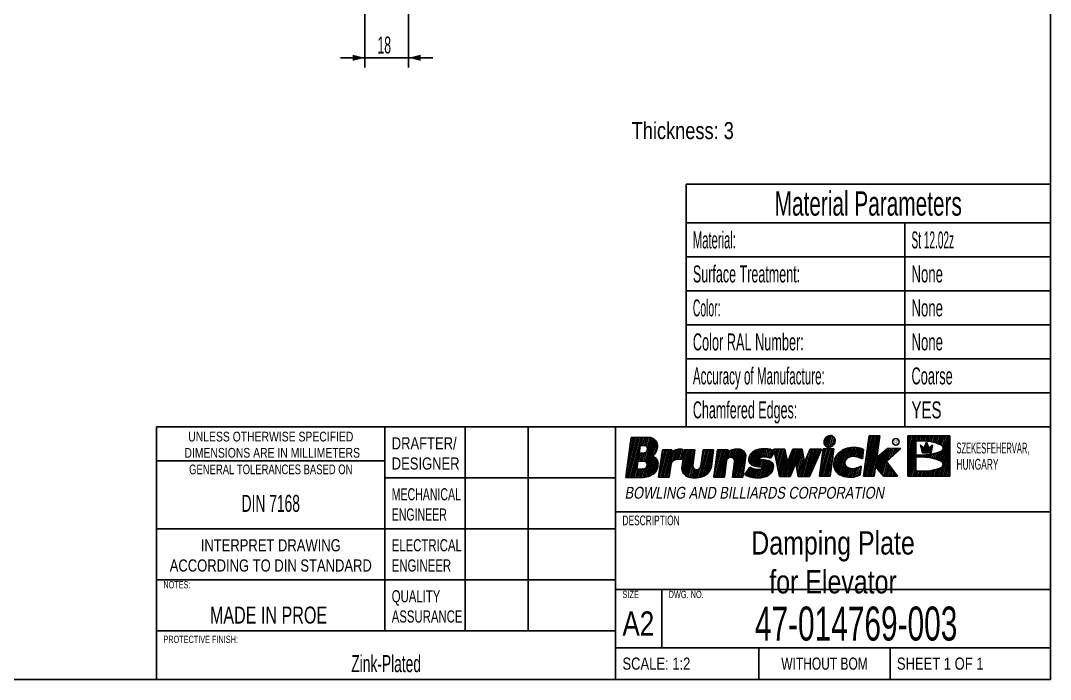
# Model space of a CAD drawing. Header units: millimetres. Extents: x 10 to 584, y 10 to 410.
# Drawn here: x 372 to 584, y 10 to 145.7 of the extents above; entities that cross this region are included whole.
import ezdxf
from ezdxf.enums import TextEntityAlignment as Align

# ---------------------------------------------------------------- set-up
doc = ezdxf.new("R2010")
doc.units = ezdxf.units.MM
doc.header["$LTSCALE"] = 32.67
doc.layers.get('0').update_dxf_attribs({"linetype": 'CONTINUOUS'})
doc.layers.add('DIMENSION', color=7, linetype='CONTINUOUS')
doc.styles.get("Standard").update_dxf_attribs({"font": 'txt', "width": 0.8})
doc.styles.add('TEXTSTYLE_1', font='txt', dxfattribs={"width": 0.931034})
doc.styles.add('TEXTSTYLE_2', font='txt', dxfattribs={"width": 0.9})
doc.styles.add('TEXTSTYLE_3', font='txt', dxfattribs={"width": 0.6})
doc.styles.add('TEXTSTYLE_4', font='txt', dxfattribs={"width": 0.8})
doc.styles.add('TEXTSTYLE_5', font='txt', dxfattribs={"width": 0.7})
doc.styles.add('TEXTSTYLE_6', font='txt', dxfattribs={"width": 0.65})
doc.dimstyles.new('DIMSTYLE_2', dxfattribs={"dimtxt": 3.5, "dimasz": 2.5, "dimexe": 0.18, "dimexo": 0.0625, "dimgap": 0.09, "dimtad": 1, "dimlfac": 2, "dimdsep": 46, "dimtxsty": 'STANDARD', "dimblk": '_FILLED', "dimblk1": '_FILLED', "dimblk2": '_FILLED', "dimcen": 0.09, "dimclrt": 5, "dimadec": 0, "dimazin": 0, "dimtp": 0.2, "dimtm": 0.2, "dimtfac": 1, "dimtofl": 0, "dimtmove": 0, "dimatfit": 3, "dimldrblk": '_FILLED', "dimfxl": 1, "dimtolj": 1, "dimarcsym": 0})

# ---------------------------------------------------------------- blocks, each defined once
blk = doc.blocks.new('BRUNSWICK_LOGO_BL0', base_point=(539.23, 53.72))
at = {"color": 2, "linetype": 'CONTINUOUS'}
for p, q in [((497.7, 59.81), (496.57, 51.59)), ((496.74, 52.81), (498.62, 59.82)), ((496.79, 51.59), (498.99, 59.82)), ((497.13, 55.66), (498.25, 59.82)), ((497.16, 51.59), (499.36, 59.83)), ((497.52, 58.5), (497.87, 59.81)), ((497.53, 51.59), (499.74, 59.83)), ((497.7, 59.81), (501.4, 59.84)), ((499.67, 58.19), (500.11, 59.83)), ((500.04, 58.2), (500.48, 59.84)), ((500.42, 58.2), (500.85, 59.84)), ((500.63, 54.84), (501.94, 59.74)), ((500.76, 58.1), (501.23, 59.84)), ((500.92, 54.52), (502.27, 59.58)), ((501.03, 57.71), (501.6, 59.83)), ((537.4, 58.79), (537.61, 59.56)), ((537.61, 58.2), (538.11, 60.05)), ((537.92, 57.94), (538.52, 60.2)), ((538.26, 57.84), (538.9, 60.2)), ((538.64, 57.87), (539.23, 60.07)), ((539.07, 58.06), (539.53, 59.78)), ((545.55, 51.85), (546.69, 60.17)), ((545.59, 51.85), (547.82, 60.17)), ((545.9, 54.42), (547.44, 60.17)), ((545.96, 51.85), (548.19, 60.17)), ((546.3, 57.28), (547.07, 60.17)), ((546.33, 51.85), (548.56, 60.17)), ((548.87, 60.17), (546.69, 60.17)), ((546.7, 51.85), (548.81, 59.73)), ((548.26, 55.69), (548.87, 60.17)), ((554.64, 60.15), (563.3, 60.15)), ((554.64, 60.15), (554.64, 51.83)), ((554.64, 58.89), (554.97, 60.15)), ((554.64, 57.5), (555.35, 60.15)), ((554.64, 56.11), (555.72, 60.15)), ((554.64, 54.72), (556.09, 60.15)), ((554.64, 53.33), (556.3, 59.53)), ((556.3, 59.53), (556.46, 60.15)), ((556.57, 59.15), (556.83, 60.15)), ((556.94, 59.15), (557.21, 60.15)), ((557.31, 59.15), (557.58, 60.15)), ((557.68, 59.15), (557.95, 60.15)), ((558.05, 59.15), (558.32, 60.15)), ((558.42, 59.12), (558.69, 60.15)), ((558.78, 59.09), (559.07, 60.15)), ((559.14, 59.04), (559.44, 60.15)), ((559.49, 58.97), (559.81, 60.15)), ((559.84, 58.89), (560.18, 60.15)), ((560.19, 58.8), (560.55, 60.15)), ((560.53, 58.69), (560.93, 60.15)), ((560.87, 58.57), (561.3, 60.15)), ((561.21, 58.43), (561.67, 60.15)), ((561.41, 55), (562.79, 60.15)), ((561.54, 58.28), (562.04, 60.15)), ((561.72, 54.78), (563.16, 60.15)), ((561.83, 57.96), (562.41, 60.15)), ((563.3, 51.83), (563.3, 60.15)), ((497.9, 51.59), (499.43, 57.28)), ((499.55, 58.19), (499.33, 56.59)), ((500.37, 58.2), (499.55, 58.19)), ((500.52, 51.64), (502.58, 59.34)), ((500.91, 51.72), (502.86, 58.99)), ((502.54, 56.42), (503.08, 58.43)), ((504.12, 57.24), (503.34, 51.62)), ((503.49, 51.62), (505, 57.26)), ((503.58, 53.36), (504.63, 57.26)), ((503.86, 51.62), (505.37, 57.26)), ((503.97, 56.21), (504.25, 57.26)), ((504.12, 57.26), (506.1, 57.26)), ((504.23, 51.62), (505.74, 57.26)), ((506.1, 57.26), (506.04, 56.85)), ((506.7, 55.27), (507.26, 57.37)), ((507.09, 55.35), (507.65, 57.42)), ((507.46, 55.33), (508.02, 57.42)), ((508.32, 57.38), (508.03, 55.26)), ((508.7, 57.3), (508.16, 53.41)), ((508.26, 52.78), (509.47, 57.3)), ((508.27, 54.2), (509.1, 57.3)), ((508.51, 52.32), (509.85, 57.3)), ((508.66, 57.05), (508.73, 57.3)), ((508.7, 57.3), (510.82, 57.3)), ((508.8, 52.02), (510.22, 57.3)), ((509.12, 51.82), (510.59, 57.3)), ((510.82, 57.3), (510.39, 54.14)), ((511.67, 51.6), (513.19, 57.3)), ((512.5, 57.3), (512.04, 53.91)), ((512.06, 51.69), (513.57, 57.3)), ((512.17, 54.85), (512.82, 57.3)), ((512.47, 51.81), (513.94, 57.3)), ((512.5, 57.3), (514.68, 57.3)), ((512.89, 51.99), (514.31, 57.3)), ((513.35, 52.33), (514.68, 57.3)), ((514.68, 57.3), (514.22, 53.9)), ((514.7, 51.65), (515.47, 57.3)), ((514.74, 51.95), (516.17, 57.3)), ((515.03, 51.65), (516.54, 57.3)), ((515.13, 54.8), (515.8, 57.3)), ((515.4, 51.65), (516.91, 57.3)), ((515.47, 57.3), (517.65, 57.3)), ((515.77, 51.65), (517.29, 57.3)), ((516.15, 51.65), (517.64, 57.25)), ((517.58, 56.81), (517.65, 57.3)), ((517.99, 55.74), (518.39, 57.25)), ((518.36, 55.74), (518.79, 57.37)), ((518.69, 55.58), (519.18, 57.43)), ((518.75, 53.03), (519.92, 57.42)), ((518.75, 51.65), (520.28, 57.35)), ((518.96, 55.2), (519.56, 57.45)), ((522.74, 54.06), (523.61, 57.28)), ((523.08, 53.95), (524, 57.38)), ((523.43, 53.86), (524.39, 57.45)), ((524.31, 55.75), (524.78, 57.49)), ((524.71, 55.83), (525.15, 57.5)), ((525.08, 55.86), (525.52, 57.49)), ((525.45, 55.83), (525.88, 57.45)), ((525.8, 55.76), (526.24, 57.4)), ((526.15, 55.66), (526.59, 57.32)), ((527.04, 57.45), (529.35, 57.45)), ((527.04, 57.45), (527.1, 57.16)), ((527.19, 56.76), (527.37, 57.45)), ((527.35, 55.98), (527.74, 57.45)), ((527.51, 55.21), (528.11, 57.45)), ((527.68, 54.44), (528.49, 57.45)), ((527.84, 53.66), (528.86, 57.45)), ((528.01, 52.89), (529.23, 57.45)), ((529.85, 54.74), (529.35, 57.45)), ((529.57, 51.77), (531.09, 57.45)), ((530.95, 57.45), (529.85, 54.74)), ((529.94, 51.77), (531.46, 57.45)), ((530.31, 51.77), (531.84, 57.45)), ((530.95, 57.45), (532.9, 57.45)), ((531.15, 53.51), (532.21, 57.45)), ((531.68, 54.08), (532.58, 57.45)), ((531.83, 53.26), (532.92, 57.34)), ((533.41, 54.67), (532.9, 57.45)), ((533.29, 51.77), (534.81, 57.45)), ((534.55, 57.45), (533.41, 54.67)), ((533.66, 51.77), (535.18, 57.45)), ((534.03, 51.77), (535.56, 57.45)), ((536.86, 57.45), (534.39, 51.77)), ((534.43, 51.87), (535.93, 57.45)), ((534.55, 57.45), (536.86, 57.45)), ((535.4, 54.09), (536.3, 57.45)), ((536.36, 56.31), (536.67, 57.45)), ((536.47, 51.85), (537.24, 57.47)), ((536.66, 53.25), (537.79, 57.47)), ((536.66, 51.85), (538.17, 57.47)), ((537, 55.62), (537.42, 57.47)), ((537.03, 51.85), (538.54, 57.47)), ((539.42, 57.47), (537.24, 57.47)), ((537.4, 51.85), (538.91, 57.47)), ((537.77, 51.85), (539.28, 57.47)), ((538.65, 51.85), (539.42, 57.47)), ((540.18, 52.49), (541.48, 57.35)), ((540.48, 52.24), (541.9, 57.53)), ((540.81, 52.06), (542.31, 57.65)), ((542.09, 55.47), (542.7, 57.73)), ((542.55, 55.78), (543.08, 57.77)), ((542.95, 55.91), (543.46, 57.78)), ((543.34, 55.95), (543.83, 57.77)), ((543.7, 55.93), (544.19, 57.74)), ((544.06, 55.87), (544.54, 57.68)), ((544.41, 55.78), (544.89, 57.59)), ((544.75, 55.67), (545.24, 57.48)), ((545.29, 55.42), (545.56, 57.36)), ((548.26, 55.69), (550.5, 57.58)), ((549.11, 52.52), (550.46, 57.55)), ((549.39, 52.18), (550.84, 57.58)), ((553.22, 57.58), (550.23, 54.86)), ((550.5, 57.58), (553.22, 57.58)), ((550.57, 55.17), (551.21, 57.58)), ((551.06, 55.61), (551.59, 57.58)), ((551.55, 56.06), (551.96, 57.58)), ((552.04, 56.51), (552.33, 57.58)), ((552.54, 56.96), (552.7, 57.58)), ((553.03, 57.41), (553.07, 57.58)), ((554.64, 51.95), (556.3, 58.14)), ((556.3, 59.15), (557.72, 59.15)), ((556.3, 59.15), (556.3, 56.2)), ((558.02, 57.61), (557.26, 58.32)), ((557.26, 58.32), (557.64, 56.68)), ((557.35, 57.92), (557.42, 58.17)), ((557.44, 57.55), (557.57, 58.03)), ((557.53, 57.18), (557.72, 57.89)), ((557.6, 56.86), (557.84, 57.77)), ((557.76, 56.68), (558.01, 57.61)), ((557.92, 56.68), (558.47, 58.71)), ((558.52, 58.83), (558.02, 57.61)), ((558.14, 56.68), (558.64, 58.54)), ((558.3, 56.68), (558.73, 58.3)), ((558.51, 56.68), (558.86, 57.99)), ((559.01, 57.6), (558.52, 58.83)), ((558.67, 56.68), (558.95, 57.75)), ((558.88, 56.68), (559.17, 57.75)), ((559.76, 58.3), (559.01, 57.6)), ((559.04, 56.68), (559.38, 57.95)), ((559.25, 56.68), (559.66, 58.22)), ((559.43, 56.68), (559.76, 58.3)), ((561.3, 51.83), (563.3, 59.27)), ((561.67, 51.83), (563.3, 57.88)), ((499.16, 54.91), (499.61, 56.59)), ((500.1, 56.59), (499.33, 56.59)), ((499.53, 54.91), (499.98, 56.59)), ((499.91, 54.91), (500.37, 56.63)), ((500.28, 54.92), (500.8, 56.87)), ((501.32, 51.84), (502.38, 55.81)), ((501.74, 52.02), (502.69, 55.6)), ((502.17, 52.27), (502.98, 55.28)), ((504.6, 51.62), (506.08, 57.14)), ((504.98, 51.62), (506.42, 57.01)), ((506.25, 54.98), (506.85, 57.24)), ((508.03, 55.26), (507.27, 55.35)), ((507.82, 55.29), (508.25, 56.89)), ((509.46, 51.7), (510.67, 56.22)), ((517.54, 55.48), (517.97, 57.06)), ((519.12, 51.65), (520.61, 57.21)), ((519.49, 51.65), (520.91, 56.96)), ((519.87, 51.65), (521.18, 56.55)), ((520.68, 51.65), (521.29, 56.08)), ((521.92, 55.15), (522.21, 56.25)), ((522.12, 54.53), (522.75, 56.87)), ((522.42, 54.23), (523.2, 57.14)), ((523.79, 53.8), (524.2, 55.35)), ((524.15, 53.77), (524.55, 55.24)), ((524.3, 51.53), (525.27, 55.18)), ((524.52, 53.74), (524.91, 55.21)), ((527.18, 56.78), (526.36, 55.57)), ((526.58, 55.9), (526.94, 57.21)), ((527.18, 56.78), (528.25, 51.77)), ((528.17, 52.12), (529.45, 56.89)), ((528.45, 51.77), (529.6, 56.06)), ((528.83, 51.77), (529.75, 55.24)), ((529.2, 51.77), (530.28, 55.8)), ((531.98, 52.44), (533.07, 56.52)), ((532.17, 51.77), (533.22, 55.69)), ((532.92, 51.77), (534.22, 56.65)), ((538.15, 51.85), (539.18, 55.7)), ((539.44, 53.92), (540.04, 56.15)), ((539.64, 53.25), (540.57, 56.73)), ((539.89, 52.81), (541.04, 57.1)), ((545.08, 55.53), (545.53, 57.21)), ((547.07, 51.85), (548.42, 56.88)), ((547.45, 51.85), (548.54, 55.93)), ((548.28, 53.55), (549.02, 56.33)), ((548.55, 53.21), (549.5, 56.74)), ((548.83, 52.87), (549.98, 57.15)), ((554.98, 51.83), (556.3, 56.76)), ((555.35, 51.83), (556.3, 55.37)), ((556.3, 56.2), (557.81, 56.2)), ((556.3, 55.81), (557.72, 55.81)), ((556.3, 55.81), (556.3, 52.86)), ((556.42, 55.81), (556.52, 56.2)), ((556.79, 55.81), (556.89, 56.2)), ((557.16, 55.81), (557.26, 56.2)), ((557.53, 55.81), (557.64, 56.2)), ((557.64, 56.68), (559.43, 56.68)), ((557.9, 55.81), (558.01, 56.21)), ((558.27, 55.79), (558.39, 56.23)), ((558.63, 55.76), (558.77, 56.27)), ((558.99, 55.71), (559.16, 56.32)), ((559.35, 55.65), (559.55, 56.39)), ((559.41, 56.68), (559.49, 56.95)), ((559.7, 55.58), (559.94, 56.47)), ((560.05, 55.49), (560.34, 56.57)), ((560.39, 55.39), (560.74, 56.68)), ((560.74, 55.27), (561.15, 56.81)), ((561.07, 55.14), (561.57, 56.99)), ((562.04, 51.83), (563.3, 56.5)), ((498.27, 51.59), (499.03, 54.43)), ((498.64, 51.59), (499.11, 53.31)), ((499.1, 54.91), (498.88, 53.31)), ((500.02, 53.31), (498.88, 53.31)), ((499.02, 51.59), (499.48, 53.31)), ((500.29, 54.92), (499.1, 54.91)), ((499.39, 51.59), (499.85, 53.31)), ((499.76, 51.59), (500.23, 53.33)), ((500.14, 51.6), (500.65, 53.52)), ((502.66, 52.68), (503.21, 54.74)), ((505.35, 51.62), (505.76, 53.14)), ((505.94, 54.5), (505.55, 51.62)), ((509.81, 51.62), (510.4, 53.82)), ((510.17, 51.56), (510.66, 53.4)), ((510.53, 51.53), (510.99, 53.22)), ((510.9, 51.53), (511.35, 53.2)), ((511.28, 51.55), (511.78, 53.41)), ((513.92, 53.05), (514.29, 54.45)), ((516.52, 51.65), (517.25, 54.4)), ((516.88, 51.65), (517.34, 55.05)), ((518.56, 51.65), (518.99, 54.82)), ((520.24, 51.65), (521.15, 55.05)), ((522.13, 53.72), (521.08, 52.18)), ((521.45, 52), (521.76, 53.19)), ((521.78, 51.86), (522.26, 53.64)), ((522.12, 51.74), (522.59, 53.49)), ((522.47, 51.65), (522.93, 53.37)), ((522.82, 51.58), (523.28, 53.29)), ((523.18, 51.53), (523.64, 53.25)), ((523.55, 51.51), (524.01, 53.24)), ((523.92, 51.51), (524.39, 53.27)), ((524.68, 51.59), (525.63, 55.12)), ((525.08, 51.67), (525.98, 55.02)), ((525.48, 51.79), (526.32, 54.9)), ((525.91, 51.98), (526.64, 54.71)), ((526.38, 52.36), (526.91, 54.35)), ((531.59, 54.57), (530.44, 51.77)), ((531.59, 54.58), (532.11, 51.78)), ((532.55, 51.77), (533.38, 54.87)), ((541.14, 51.93), (541.75, 54.17)), ((541.49, 51.82), (542.02, 53.81)), ((541.84, 51.73), (542.34, 53.61)), ((542.19, 51.68), (542.67, 53.47)), ((542.56, 51.65), (543.02, 53.39)), ((542.93, 51.64), (543.39, 53.38)), ((543.31, 51.67), (543.78, 53.43)), ((543.69, 51.73), (544.18, 53.55)), ((544.09, 51.82), (544.59, 53.7)), ((544.5, 51.96), (545.02, 53.89)), ((544.83, 52.1), (545.08, 53.92)), ((547.73, 51.85), (548.01, 53.88)), ((548.01, 53.88), (549.66, 51.85)), ((549.68, 51.85), (550.42, 54.62)), ((550.05, 51.85), (550.7, 54.26)), ((550.23, 54.86), (552.54, 51.85)), ((550.42, 51.85), (550.97, 53.9)), ((550.79, 51.85), (551.25, 53.54)), ((551.17, 51.85), (551.52, 53.18)), ((555.72, 51.83), (556.3, 53.98)), ((559.07, 51.83), (559.39, 53.01)), ((559.44, 51.83), (559.78, 53.09)), ((559.81, 51.83), (560.17, 53.18)), ((560.18, 51.83), (560.58, 53.29)), ((560.56, 51.83), (560.98, 53.41)), ((560.93, 51.83), (561.39, 53.55)), ((562.42, 51.83), (563.3, 55.11)), ((562.79, 51.83), (563.3, 53.72)), ((496.57, 51.59), (499.87, 51.59)), ((503.34, 51.62), (505.53, 51.62)), ((516.88, 51.65), (514.7, 51.65)), ((520.68, 51.65), (518.56, 51.65)), ((520.61, 51.65), (520.76, 52.2)), ((521.12, 52.16), (521.15, 52.29)), ((530.44, 51.77), (528.25, 51.77)), ((534.39, 51.77), (532.1, 51.77)), ((538.65, 51.85), (536.47, 51.85)), ((538.52, 51.85), (538.79, 52.85)), ((547.73, 51.85), (545.55, 51.85)), ((552.54, 51.85), (549.66, 51.85)), ((551.54, 51.85), (551.8, 52.82)), ((551.91, 51.85), (552.07, 52.46)), ((552.28, 51.85), (552.35, 52.1)), ((554.64, 51.83), (563.3, 51.83)), ((556.09, 51.83), (556.3, 52.59)), ((556.3, 52.86), (557.81, 52.86)), ((556.3, 52.59), (556.37, 52.86)), ((556.46, 51.83), (556.74, 52.86)), ((556.84, 51.83), (557.11, 52.86)), ((557.21, 51.83), (557.48, 52.86)), ((557.58, 51.83), (557.86, 52.86)), ((557.95, 51.83), (558.23, 52.88)), ((558.32, 51.83), (558.61, 52.91)), ((558.7, 51.83), (559, 52.95)), ((563.16, 51.83), (563.3, 52.33))]:
    blk.add_line(p, q, dxfattribs=at)
blk.add_circle((552.17, 58.91), 0.682, dxfattribs=at)
for centre, radius, start, end in [((501.35, 58.08), 1.77, 351.2055, 92.587), ((538.85, 58.79), 1.46, 142.8884, 162.3973), ((538.85, 58.79), 1.46, 123.3821, 142.8911), ((538.74, 58.96), 1.26, 102.3457, 123.3784), ((538.71, 59.12), 1.1, 78.7271, 102.3459), ((538.74, 59.29), 0.922, 52.8909, 78.7303), ((538.74, 59.29), 0.922, 27.0481, 52.8876), ((538.58, 59.21), 1.1, 3.431, 27.0498), ((500.41, 57.57), 0.637, 0.0706, 93.0819), ((500.19, 57.47), 0.859, 313.1222, 6.3203), ((500.04, 58.22), 3.08, 311.6401, 352.3571), ((507.81, 54.93), 2.5, 78.2894, 131.8), ((519.51, 54.22), 3.23, 79.5908, 126.5857), ((519.87, 55.99), 1.42, 3.653, 80.9978), ((524.12, 55.14), 2.21, 102.9324, 173.412), ((525.16, 51.86), 5.64, 69.8707, 105.7477), ((538.66, 58.85), 1.26, 162.3963, 183.429), ((538.5, 58.84), 1.1, 183.4301, 207.0489), ((538.34, 58.76), 0.922, 207.0504, 258.7271), ((538.38, 58.94), 1.1, 258.7303, 282.3492), ((538.34, 59.09), 1.26, 282.3457, 303.3784), ((538.23, 59.26), 1.46, 303.38, 322.8889), ((538.23, 59.26), 1.46, 322.8884, 342.3973), ((538.42, 59.2), 1.26, 342.3967, 3.4294), ((543.25, 53.77), 4, 99.0205, 146.2391), ((543.47, 52.42), 5.37, 67.1107, 99.0205), ((557.68, 50.18), 8.97, 65.7983, 89.7249), ((561.13, 57.63), 0.775, 285.6598, 72.4582), ((500.1, 57.63), 1.04, 270, 311.0157), ((501.7, 54.42), 1.54, 11.3748, 75.5486), ((507.15, 54.07), 1.28, 82.8062, 160.2658), ((506.1, 56.84), 0.059, 172.1729, 311.8), ((518.17, 54.93), 0.833, 351.9946, 172.0143), ((523.13, 55.22), 1.21, 172.081, 201.5609), ((524.4, 55.51), 0.253, 112.9581, 260.1401), ((525.06, 53.28), 2.58, 89.2331, 107.0652), ((564.16, 529.8), 476.21, 265.2054, 265.2909), ((524.72, 50.99), 4.23, 68.1388, 85.2909), ((525.05, 52.73), 3.12, 65.1963, 89.2331), ((542.24, 54.36), 2.83, 144.7129, 204.6938), ((542.7, 54.6), 1.04, 142.4703, 225.486), ((543.32, 54.12), 1.83, 89.7866, 142.4703), ((543.35, 52.68), 3.27, 74.5324, 90.3678), ((543.39, 52.13), 3.79, 60.0186, 77.3483), ((557.68, 46.84), 8.97, 65.7983, 89.7249), ((557.52, 67.24), 11.04, 271.5045, 290.2224), ((500.02, 54.34), 1.04, 270, 311.0157), ((500.33, 54.28), 0.637, 0.0706, 93.0819), ((500.11, 54.19), 0.859, 313.1222, 6.3203), ((500.48, 54.37), 2.75, 317.0367, 7.4299), ((509.88, 53.36), 1.72, 178.5521, 255.7604), ((511.21, 54.02), 0.833, 171.9946, 352.0143), ((511.48, 54.39), 2.78, 298.1553, 349.9771), ((523.1, 55.18), 1.17, 200.0491, 257.2289), ((523.91, 56.79), 3.55, 239.8097, 277.8056), ((524.29, 57.93), 4.17, 249.4988, 271.4942), ((524.4, 53.52), 0.251, 267.9625, 91.7854), ((524.8, 53.86), 2.18, 288.6053, 350.9248), ((525.93, 53.88), 1.09, 340.4637, 70.4608), ((541.84, 54.25), 2.42, 206.3692, 250.5569), ((543.3, 55.46), 2.08, 230.1941, 285.3046), ((542.09, 59.86), 6.65, 285.3046, 296.7056), ((557.52, 63.89), 11.04, 271.5045, 290.2224), ((561.13, 54.28), 0.775, 285.6598, 72.4582), ((499.87, 55.87), 4.28, 270.0001, 307.8743), ((510.77, 56.71), 5.19, 255.3231, 292.8945), ((523.73, 57.05), 5.54, 241.4399, 288.6053), ((542.78, 56.43), 4.79, 248.6782, 295.4347)]:
    blk.add_arc(centre, radius, start, end, dxfattribs=at)
at = {"color": 2, "linetype": 'CONTINUOUS', "style": 'TEXTSTYLE_1', "width": 0.866825}
blk.add_text('R', height=0.741, dxfattribs=at).set_placement((551.83, 58.52))
at = {"color": 5, "linetype": 'CONTINUOUS', "style": 'TEXTSTYLE_3'}
for s, height, width, p in [('SZEKESFEHERVAR,', 2.2242, 0.522759, (564.66, 56.54)), ('HUNGARY', 2.224, 0.582266, (564.66, 53.2))]:
    blk.add_text(s, height=height, dxfattribs=dict(at, width=width)).set_placement(p)
at = {"color": 5, "linetype": 'CONTINUOUS', "style": 'TEXTSTYLE_2', "oblique": 10, "width": 0.811364}
blk.add_text('BOWLING AND BILLIARDS CORPORATION', height=2.4325, dxfattribs=at).set_placement((496.35, 47.22))
blk = doc.blocks.new('_FILLED')
at = {"color": 0, "linetype": 'BYBLOCK'}
blk.add_solid([(0, 0), (-1, 0.25), (-1, -0.25)], dxfattribs=at)
blk = doc.blocks.new('*D4')
at = {"layer": 'DIMENSION', "color": 2, "linetype": 'CONTINUOUS'}
for p, q in [((442.85, 151.26), (442.85, 136.01)), ((451.85, 151.26), (451.85, 136.01)), ((442.85, 138.01), (437.85, 138.01)), ((437.85, 138.01), (447.35, 138.01)), ((456.85, 138.01), (447.35, 138.01)), ((451.85, 138.01), (456.85, 138.01))]:
    blk.add_line(p, q, dxfattribs=at)
at = {"layer": 'DIMENSION', "color": 2, "linetype": 'CONTINUOUS', "xscale": 2.5, "yscale": 2.5, "zscale": 2.5}
blk.add_blockref('_FILLED', (442.85, 138.01), dxfattribs=at)
at = {"layer": 'DIMENSION', "color": 2, "linetype": 'CONTINUOUS', "xscale": 2.5, "yscale": 2.5, "zscale": 2.5, "rotation": 180}
blk.add_blockref('_FILLED', (451.85, 138.01), dxfattribs=at)
at = {"layer": 'DIMENSION', "color": 5, "linetype": 'CONTINUOUS', "width": 0.537931}
blk.add_text('18', height=3.5, dxfattribs=at).set_placement((445.46, 138.89))

msp = doc.modelspace()

# ---------------------------------------------------------------- linework, layer by layer
at = {"color": 7, "linetype": 'CONTINUOUS'}
for p, q in [((584, 10), (584, 410)), ((584, 112), (509, 112)), ((509, 62), (509, 112)), ((584, 62), (584, 112)), ((584, 104), (509, 104)), ((554, 62), (554, 104)), ((584, 97), (509, 97)), ((584, 90), (509, 90)), ((584, 83), (509, 83)), ((584, 76), (509, 76)), ((584, 69), (509, 69)), ((584, 62), (400, 62)), ((400, 10), (400, 62)), ((447, 20), (447, 62)), ((463.5, 20), (463.5, 62)), ((476.5, 20), (476.5, 62)), ((494.5, 10), (494.5, 62)), ((584, 62), (509, 62)), ((584, 10), (584, 62)), ((447, 55), (400, 55)), ((494.5, 51.5), (447, 51.5)), ((584, 44.5), (494.5, 44.5)), ((494.5, 41), (400, 41)), ((494.5, 30.5), (400, 30.5)), ((584, 28.5), (494.5, 28.5)), ((504, 16.5), (504, 28.5)), ((494.5, 20), (400, 20)), ((584, 16.5), (494.5, 16.5)), ((524, 10), (524, 16.5)), ((551, 10), (551, 16.5)), ((10, 10), (584, 10)), ((584, 10), (400, 10))]:
    msp.add_line(p, q, dxfattribs=at)

# ---------------------------------------------------------------- block references
at = {"color": 2, "linetype": 'CONTINUOUS'}
msp.add_blockref('BRUNSWICK_LOGO_BL0', (539.2251, 53.7153), dxfattribs=at)

# ---------------------------------------------------------------- texts
at = {"color": 7, "linetype": 'CONTINUOUS'}
for s, height, width, p in [('Material Parameters', 5, 0.64029, (546.5, 105.5)), ('DIN 7168', 3.5, 0.606897, (423.5, 44.5)), ('MADE IN PROE ', 3.5, 0.708753, (423.5, 21.5)), ('Zink-Plated', 3.5, 0.606897, (447.25, 11.5))]:
    msp.add_text(s, height=height, dxfattribs=dict(at, width=width)).set_placement(p, align=Align.CENTER)
at = {"color": 5, "linetype": 'CONTINUOUS'}
for s, style, width, p in [('Material:', 'TEXTSTYLE_5', 0.493487, (510.4, 98.75)), ('Surface Treatment:', 'TEXTSTYLE_5', 0.551149, (510.4, 91.75)), ('Color:', 'TEXTSTYLE_5', 0.454598, (510.4, 84.75)), ('Color RAL Number:', 'TEXTSTYLE_5', 0.559432, (510.4, 77.75)), ('Accuracy of Manufacture:', 'TEXTSTYLE_6', 0.511782, (510.4, 70.75)), ('Chamfered Edges:', 'TEXTSTYLE_5', 0.550647, (510.4, 63.75))]:
    msp.add_text(s, height=3.5, dxfattribs=dict(at, style=style, width=width)).set_placement(p)
at = {"color": 7, "linetype": 'CONTINUOUS'}
for s, style, width, p in [('St 12.02z', 'TEXTSTYLE_3', 0.443678, (555.4, 98.75)), ('None', 'TEXTSTYLE_5', 0.57931, (555.4, 91.75)), ('None', 'TEXTSTYLE_5', 0.57931, (555.4, 84.75)), ('None', 'TEXTSTYLE_5', 0.57931, (555.4, 77.75)), ('Coarse', 'TEXTSTYLE_5', 0.563218, (555.4, 70.75)), ('YES', 'TEXTSTYLE_5', 0.65977, (555.4, 63.75))]:
    msp.add_text(s, height=3.5, dxfattribs=dict(at, style=style, width=width)).set_placement(p)
at = {"color": 5, "linetype": 'CONTINUOUS'}
for s, height, width, p in [('GENERAL TOLERANCES BASED ON', 2, 0.727458, (423.5, 52.25)), ('WITHOUT BOM', 2.5, 0.737304, (537.5, 12))]:
    msp.add_text(s, height=height, dxfattribs=dict(at, width=width)).set_placement(p, align=Align.CENTER)
for s, height, width, p in [('DESCRIPTION', 2, 0.644514, (495.9, 41.75)), ('NOTES:', 1.5, 0.652874, (401.4, 28.75)), ('SIZE', 1.5, 0.606897, (495.9, 26.75)), ('DWG. NO.', 1.5, 0.662069, (505.4, 26.75)), ('PROTECTIVE FINISH:', 1.5, 0.625287, (401.4, 17.5))]:
    msp.add_text(s, height=height, dxfattribs=dict(at, width=width)).set_placement(p)
at = {"color": 7, "linetype": 'CONTINUOUS', "style": 'TEXTSTYLE_4', "width": 0.65641}
msp.add_text('47-014769-003', height=7, dxfattribs=at).set_placement((544, 18), align=Align.CENTER)
at = {"color": 5, "linetype": 'CONTINUOUS'}
for s, insert, char_height, width, attachment_point in [('Thickness: 3', (497.8082, 124.7623), 3.5, 24.910345, 1), ('UNLESS OTHERWISE SPECIFIED\\P DIMENSIONS ARE IN MILLIMETERS', (423.5, 61), 2, 39.724138, 2), ('DRAFTER/\\PDESIGNER', (448.4, 59.875), 2.5, 14.827586, 1), ('INTERPRET DRAWING\\PACCORDING TO DIN STANDARD', (423.5, 38.875), 2.5, 44.689655, 2)]:
    msp.add_mtext(s, dxfattribs=dict(at, insert=insert, char_height=char_height, width=width, attachment_point=attachment_point))
at = {"color": 5, "linetype": 'CONTINUOUS', "char_height": 2.5, "attachment_point": 1}
for s, insert, width, style in [('MECHANICAL\\PENGINEER', (448.4, 49.375), 14.064655, 'TEXTSTYLE_6'), ('ELECTRICAL\\PENGINEER', (448.4, 38.875), 14.181034, 'TEXTSTYLE_5'), ('QUALITY\\PASSURANCE ', (448.4, 28.375), 16.474138, 'TEXTSTYLE_5')]:
    msp.add_mtext(s, dxfattribs=dict(at, insert=insert, width=width, style=style))
at = {"color": 7, "linetype": 'CONTINUOUS', "style": 'TEXTSTYLE_4'}
for s, insert, char_height, width, attachment_point in [('Damping Plate\\Pfor Elevator', (539.25, 40.51), 4.8, 38.32, 2), ('A2 ', (495.9, 24), 5, 11.666667, 1)]:
    msp.add_mtext(s, dxfattribs=dict(at, insert=insert, char_height=char_height, width=width, attachment_point=attachment_point))
at = {"color": 7, "linetype": 'CONTINUOUS', "char_height": 2.5, "attachment_point": 1}
for s, insert, width in [('SCALE: 1:2', (495.9, 14.5), 14.827586), ('SHEET 1 OF 1', (552.4, 14.5), 20.068966)]:
    msp.add_mtext(s, dxfattribs=dict(at, insert=insert, width=width))

# ---------------------------------------------------------------- dimensions: what is measured, and where the dimension line sits
at = {"layer": 'DIMENSION', "color": 2, "linetype": 'CONTINUOUS'}
dim = msp.add_linear_dim(base=(451.8474, 138.0123), p1=(442.8474, 151.2582), p2=(451.8474, 151.2582), dimstyle='DIMSTYLE_2', dxfattribs=at)
dim.commit()
dim.dimension.update_dxf_attribs({"geometry": '*D4', "text_midpoint": (447.3474, 140.6373), "dimtype": 160})

doc.saveas('drawing.dxf')
